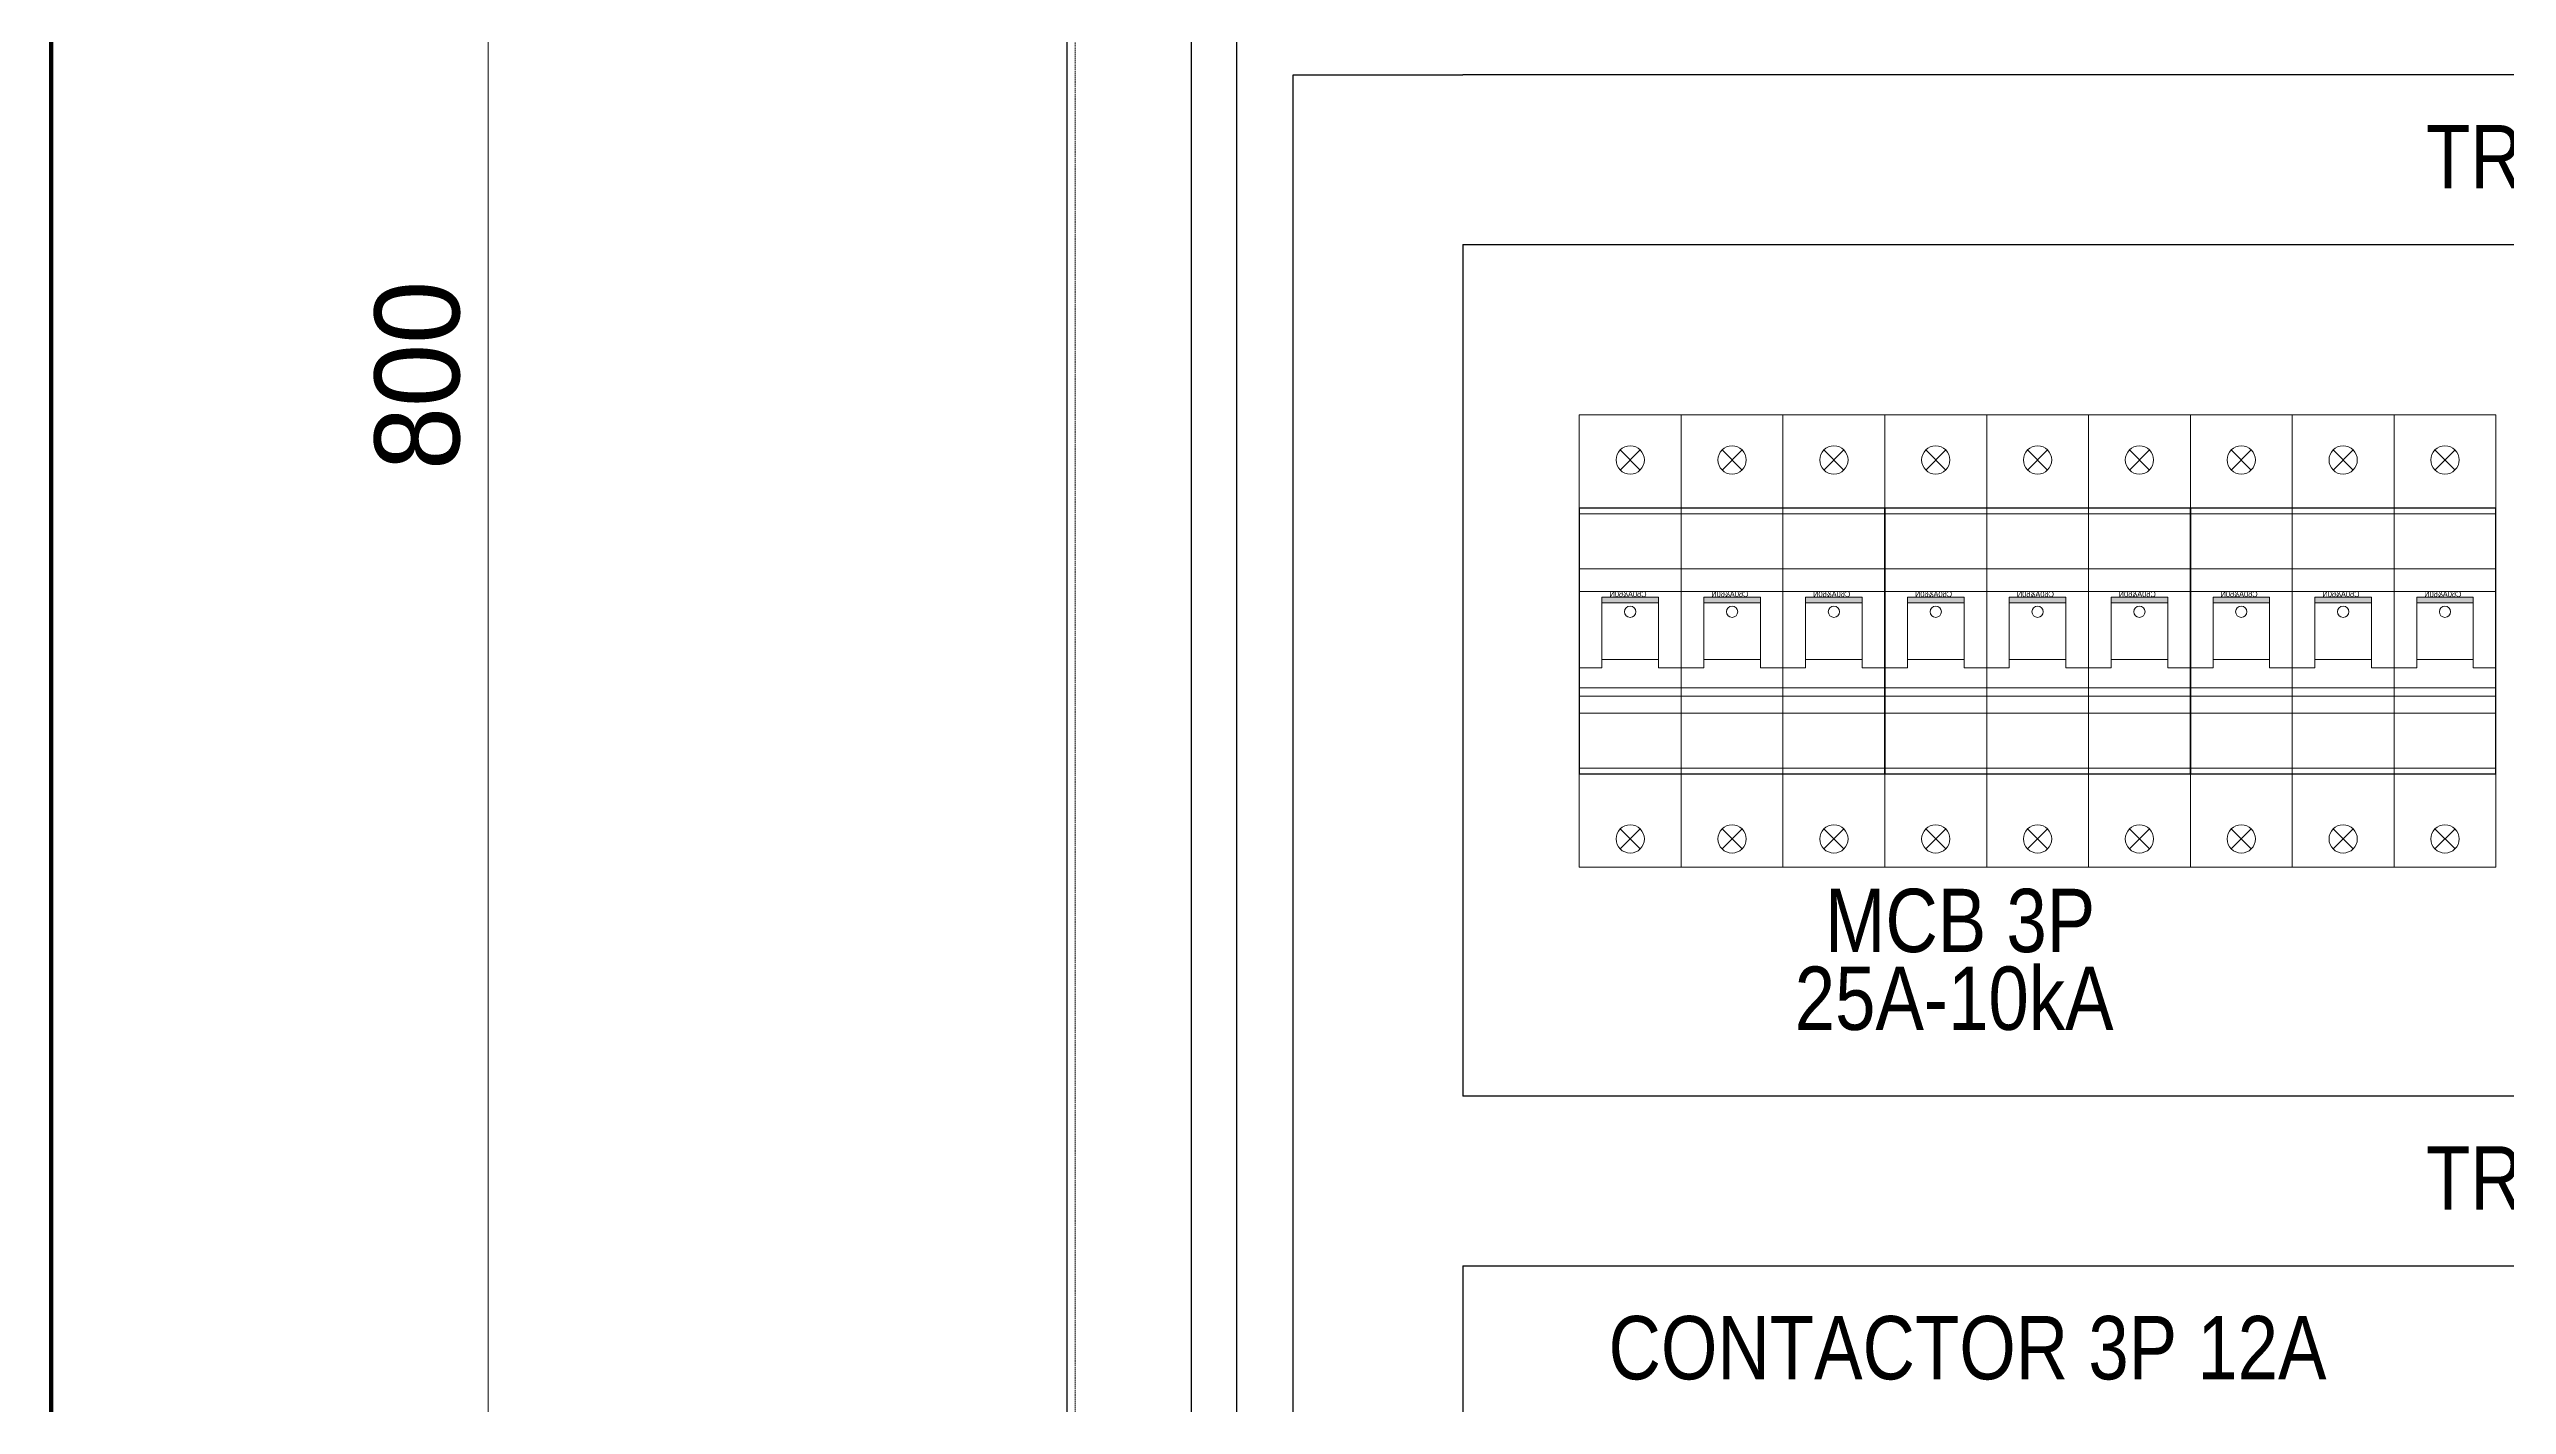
# Model space of a CAD drawing. Header units: millimetres. Extents: x 104 to 100526, y -9639 to 3779.
# Drawn here: x 4364.6 to 4799, y 2866 to 3105.7 of the extents above; entities that cross this region are included whole.
import ezdxf

# ---------------------------------------------------------------- set-up
doc = ezdxf.new("R2010")
doc.units = ezdxf.units.MM
doc.linetypes.add('CENTER', pattern=[2, 1.25, -0.25, 0.25, -0.25])
doc.linetypes.add('HIDDEN', pattern=[0.375, 0.25, -0.125])
for name, color, linetype, lineweight in [('Dimension', 253, 'Continuous', 9), ('Escutcheondoor', 2, 'CENTER', 15), ('KHUNG TEN SD3 - Ariyana 2007$0$0-CON', 253, 'Continuous', 0), ('NK', 2, 'HIDDEN', 9), ('Support', 8, 'Continuous', 9), ('TEXT1', 7, 'Continuous', 5), ('THIETBI', 5, 'Continuous', 5)]:
    doc.layers.add(name, color=color, linetype=linetype, lineweight=lineweight)
doc.styles.add('VN', font='VHELVCN_4.TTF')
doc.dimstyles.new('ISO-25_WS', dxfattribs={"dimtxt": 15, "dimasz": 12, "dimexe": 5, "dimexo": 4, "dimgap": 5, "dimtad": 1, "dimdec": 0, "dimdsep": 46, "dimtxsty": 'Standard', "dimblk": 'OBLIQUE', "dimcen": 2, "dimdle": 5, "dimclrd": 256, "dimclre": 256, "dimclrt": 2, "dimadec": 0, "dimazin": 0, "dimtfac": 1, "dimtdec": 0, "dimtmove": 0, "dimatfit": 3, "dimfxl": 1, "dimtolj": 1, "dimtzin": 0, "dimlwd": -1, "dimlwe": -1, "dimarcsym": 0})

# ---------------------------------------------------------------- blocks, each defined once
blk = doc.blocks.new('KHUNG TEN SD3 - Ariyana 2007')
at = {"layer": 'KHUNG TEN SD3 - Ariyana 2007$0$0-CON', "const_width": 0.12}
blk.add_lwpolyline([(527162.718, 1774654.536), (527558.558, 1774654.536), (527558.558, 1774369.531), (527162.718, 1774369.531)], close=True, dxfattribs=at)
blk = doc.blocks.new('_Oblique')
at = {"color": 0, "linetype": 'ByBlock', "lineweight": -2}
blk.add_line((-0.5, -0.5), (0.5, 0.5), dxfattribs=at)
blk = doc.blocks.new('*D26')
at = {"layer": 'Dimension', "ltscale": 0.013}
for p, q in [((4442.24, 3453), (4442.24, 2643)), ((4540.46, 3448), (4437.24, 3448)), ((4540.46, 2648), (4437.24, 2648))]:
    blk.add_line(p, q, dxfattribs=at)
at = {"layer": 'Dimension', "linetype": 'ByBlock', "ltscale": 0.013, "xscale": 12, "yscale": 12, "zscale": 12}
for p, rotation in [((4442.24, 3448), 90), ((4442.24, 2648), 270)]:
    blk.add_blockref('_Oblique', p, dxfattribs=dict(at, rotation=rotation))
at = {"layer": 'Dimension', "color": 2, "linetype": 'ByBlock', "lineweight": -3, "ltscale": 0.013, "insert": (4429.74, 3048), "char_height": 15, "attachment_point": 5, "rotation": 90}
blk.add_mtext('\\A1;800', dxfattribs=at)
blk = doc.blocks.new('MCB 3P 25A')
at = {"layer": 'THIETBI', "ltscale": 15}
for points in [[(4806.27, -1145.65), (4796.27, -1145.65), (4796.27, -1146.65), (4806.27, -1146.65)], [(4824.27, -1145.65), (4814.27, -1145.65), (4814.27, -1146.65), (4824.27, -1146.65)], [(4842.27, -1145.65), (4832.27, -1145.65), (4832.27, -1146.65), (4842.27, -1146.65)]]:
    blk.add_hatch(color=256, dxfattribs=at).paths.add_polyline_path(points)
at = {"layer": 'Escutcheondoor', "color": 2, "linetype": 'ByBlock', "lineweight": -3, "ltscale": 0.013}
blk.add_lwpolyline([(4792.27, -1176.9), (4846.27, -1176.9), (4846.27, -1129.9), (4792.27, -1129.9)], close=True, dxfattribs=at)
at = {"layer": 'THIETBI'}
for p, q in [((4799.5, -1123.16), (4803.04, -1119.62)), ((4799.5, -1119.62), (4803.04, -1123.16)), ((4817.5, -1123.16), (4821.04, -1119.62)), ((4817.5, -1119.62), (4821.04, -1123.16)), ((4835.5, -1123.16), (4839.04, -1119.62)), ((4835.5, -1119.62), (4839.04, -1123.16)), ((4792.27, -1130.9), (4810.27, -1130.9)), ((4810.27, -1130.9), (4828.27, -1130.9)), ((4828.27, -1130.9), (4846.27, -1130.9)), ((4792.27, -1140.65), (4810.27, -1140.65)), ((4810.27, -1140.65), (4828.27, -1140.65)), ((4828.27, -1140.65), (4846.27, -1140.65)), ((4792.27, -1144.65), (4810.27, -1144.65)), ((4796.27, -1145.65), (4806.27, -1145.65)), ((4796.27, -1145.65), (4796.27, -1158.15)), ((4796.27, -1146.65), (4806.27, -1146.65)), ((4806.27, -1145.65), (4806.27, -1158.15)), ((4810.27, -1144.65), (4828.27, -1144.65)), ((4814.27, -1145.65), (4824.27, -1145.65)), ((4814.27, -1145.65), (4814.27, -1158.15)), ((4814.27, -1146.65), (4824.27, -1146.65)), ((4824.27, -1145.65), (4824.27, -1158.15)), ((4828.27, -1144.65), (4846.27, -1144.65)), ((4832.27, -1145.65), (4842.27, -1145.65)), ((4832.27, -1145.65), (4832.27, -1158.15)), ((4832.27, -1146.65), (4842.27, -1146.65)), ((4842.27, -1145.65), (4842.27, -1158.15)), ((4792.27, -1158.15), (4796.27, -1158.15)), ((4796.27, -1156.65), (4806.27, -1156.65)), ((4810.27, -1158.15), (4806.27, -1158.15)), ((4810.27, -1158.15), (4814.27, -1158.15)), ((4814.27, -1156.65), (4824.27, -1156.65)), ((4828.27, -1158.15), (4824.27, -1158.15)), ((4828.27, -1158.15), (4832.27, -1158.15)), ((4832.27, -1156.65), (4842.27, -1156.65)), ((4846.27, -1158.15), (4842.27, -1158.15)), ((4792.27, -1161.65), (4810.27, -1161.65)), ((4792.27, -1163.15), (4810.27, -1163.15)), ((4810.27, -1161.65), (4828.27, -1161.65)), ((4810.27, -1163.15), (4828.27, -1163.15)), ((4828.27, -1161.65), (4846.27, -1161.65)), ((4828.27, -1163.15), (4846.27, -1163.15)), ((4792.27, -1166.15), (4810.27, -1166.15)), ((4810.27, -1166.15), (4828.27, -1166.15)), ((4828.27, -1166.15), (4846.27, -1166.15)), ((4792.27, -1175.9), (4810.27, -1175.9)), ((4810.27, -1175.9), (4828.27, -1175.9)), ((4828.27, -1175.9), (4846.27, -1175.9)), ((4799.5, -1190.16), (4803.04, -1186.62)), ((4799.5, -1186.62), (4803.04, -1190.16)), ((4817.5, -1190.16), (4821.04, -1186.62)), ((4817.5, -1186.62), (4821.04, -1190.16)), ((4835.5, -1190.16), (4839.04, -1186.62)), ((4835.5, -1186.62), (4839.04, -1190.16))]:
    blk.add_line(p, q, dxfattribs=at)
at = {"layer": 'THIETBI', "ltscale": 100}
for p, q in [((4810.27, -1130.9), (4810.27, -1128.9)), ((4828.27, -1130.9), (4828.27, -1128.9)), ((4828.27, -1130.9), (4828.27, -1128.9)), ((4846.27, -1130.9), (4846.27, -1128.9)), ((4810.27, -1175.9), (4810.27, -1177.9)), ((4828.27, -1175.9), (4828.27, -1177.9)), ((4828.27, -1175.9), (4828.27, -1177.9)), ((4846.27, -1175.9), (4846.27, -1177.9))]:
    blk.add_line(p, q, dxfattribs=at)
at = {"layer": 'THIETBI'}
for points in [[(4810.27, -1193.4), (4792.27, -1193.4), (4792.27, -1113.4), (4810.27, -1113.4)], [(4828.27, -1193.4), (4810.27, -1193.4), (4810.27, -1113.4), (4828.27, -1113.4)], [(4846.27, -1193.4), (4828.27, -1193.4), (4828.27, -1113.4), (4846.27, -1113.4)]]:
    blk.add_lwpolyline(points, close=True, dxfattribs=at)
for points in [[(4810.27, -1130.9), (4810.27, -1175.9)], [(4810.27, -1175.9), (4810.27, -1130.9)], [(4828.27, -1130.9), (4828.27, -1175.9)], [(4828.27, -1175.9), (4828.27, -1130.9)], [(4828.27, -1130.9), (4828.27, -1175.9)], [(4828.27, -1175.9), (4828.27, -1130.9)], [(4846.27, -1130.9), (4846.27, -1175.9)], [(4846.27, -1175.9), (4846.27, -1130.9)]]:
    blk.add_lwpolyline(points, dxfattribs=at)
for centre, radius in [((4801.27, -1121.39), 2.5), ((4819.27, -1121.39), 2.5), ((4837.27, -1121.39), 2.5), ((4801.27, -1148.22), 1), ((4819.27, -1148.22), 1), ((4837.27, -1148.22), 1), ((4801.27, -1188.39), 2.5), ((4819.27, -1188.39), 2.5), ((4837.27, -1188.39), 2.5)]:
    blk.add_circle(centre, radius, dxfattribs=at)
at = {"layer": 'THIETBI', "style": 'VN', "text_generation_flag": 4}
for p in [(4804.16, -1145.61), (4822.16, -1145.61), (4840.16, -1145.61)]:
    blk.add_text('C60A&60N', height=1, rotation=180, dxfattribs=at).set_placement(p)

msp = doc.modelspace()

# ---------------------------------------------------------------- linework, layer by layer
for points in [[(4544.46, 2648), (5144.46, 2648), (5144.46, 3448), (4544.46, 3448)], [(4574.46, 2678), (5114.46, 2678), (5114.46, 3418), (4574.46, 3418)]]:
    msp.add_lwpolyline(points, close=True)
msp.add_lwpolyline([(4571.46, 2670), (5117.46, 2670, 0.414214), (5122.46, 2675), (5122.46, 3421, 0.414214), (5117.46, 3426), (4571.46, 3426, 0.414214), (4566.46, 3421), (4566.46, 2675, 0.414214)], format="xyb", close=True)
at = {"layer": 'NK'}
msp.add_lwpolyline([(4545.96, 2649.5), (5142.96, 2649.5), (5142.96, 3446.5), (4545.96, 3446.5)], close=True, dxfattribs=at)
at = {"layer": 'Support', "color": 2, "linetype": 'ByBlock', "lineweight": -3, "ltscale": 0.013}
for points in [[(4614.46, 2890.6), (4614.46, 2734.02), (4584.46, 2734.02), (4584.46, 3101.16), (4614.46, 3101.16)], [(5074.46, 3101.16), (4614.46, 3101.16)], [(4614.46, 3071.16), (4614.46, 2920.6)], [(4614.46, 3071.16), (5074.46, 3071.16)], [(5074.46, 2920.6), (4614.46, 2920.6)], [(4614.46, 2890.6), (5074.46, 2890.6)]]:
    msp.add_lwpolyline(points, dxfattribs=at)

# ---------------------------------------------------------------- block references
at = {"xscale": 6.291267750121051, "yscale": 6.291267750121762, "zscale": 6.291267750121857}
msp.add_blockref('KHUNG TEN SD3 - Ariyana 2007', (-3312156.8, -11161048.68), dxfattribs=at)
for p in [(-157.22, 4154.44), (-103.22, 4154.44), (-49.22, 4154.44)]:
    msp.add_blockref('MCB 3P 25A', p)

# ---------------------------------------------------------------- texts
at = {"layer": 'TEXT1', "style": 'VN'}
for s, p in [('TRUNKING 33x55', (4784.68, 3081.06)), ('MCB 3P', (4678.47, 2946.04)), ('25A-10kA', (4673.13, 2932.29)), ('TRUNKING 33x55', (4784.68, 2900.51)), ('CONTACTOR 3P 12A', (4640.22, 2870.51))]:
    msp.add_text(s, height=11.2, dxfattribs=at).set_placement(p)

# ---------------------------------------------------------------- dimensions: what is measured, and where the dimension line sits
at = {"layer": 'Dimension', "color": 1, "linetype": 'ByBlock', "lineweight": -3, "ltscale": 0.013}
dim = msp.add_aligned_dim(p1=(4544.46, 3448), p2=(4544.46, 2648), distance=-102.22, dimstyle='ISO-25_WS', dxfattribs=at)
dim.commit()
dim.dimension.update_dxf_attribs({"geometry": '*D26', "text_midpoint": (4429.74, 3048)})

doc.saveas('drawing.dxf')
